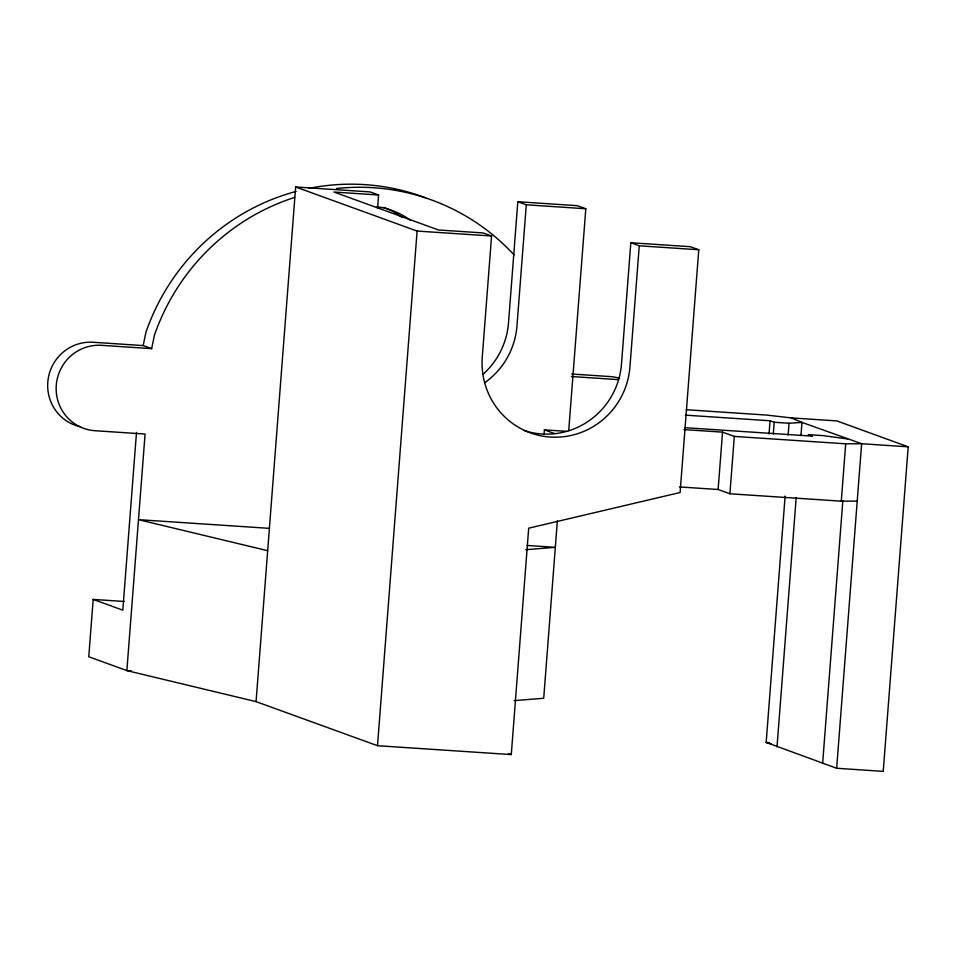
<?xml version="1.0" encoding="UTF-8"?>
<svg xmlns="http://www.w3.org/2000/svg" width="956" height="956" viewBox="0 0 956 956"><rect width="100%" height="100%" fill="white"/><g stroke="black" fill="none" stroke-linecap="round" stroke-linejoin="round"><path stroke-width="1.43" d="M124.149 601.467L93.174 599.412L88.765 656.772L126.873 670.598L256.065 701.632L377.5 745.704L511.281 754.583L528.692 528.178L680.098 492.507L698.776 249.755L690.34 246.696L630.829 242.74L621.508 363.842A75.381 73.887 -70.1 0 1 524.378 430.63M136.493 432.447L122.81 610.167L93.174 599.412M256.065 701.632L295.655 186.982L370.139 191.929L378.6 195L377.584 208.289M377.5 745.704L417.103 231.053L295.655 186.982M378.6 195L333.943 192.036L438.481 229.978L483.139 232.941L491.575 236.001L482.266 357.102A75.381 73.887 -70.1 0 0 550.333 437.047A75.381 73.887 -70.1 0 0 629.944 366.901L639.265 245.811L630.829 242.74M568.724 430.654L585.801 208.755L577.34 205.683L517.817 201.728L508.508 322.829A75.381 73.887 -70.1 0 1 482.792 374.465M517.817 201.728L526.29 204.799L516.969 325.9A75.381 73.887 -70.1 0 1 484.656 382.723M544.072 434.287L544.406 429.865L566.681 431.347M557.372 520.757L543.713 698.274L514.125 700.629M857.221 501.087L841.28 501.171L729.894 493.774L718.123 489.508L722.545 432.148L683.922 429.579M729.894 493.774L734.316 436.414L722.545 432.148M769.042 434L770.058 420.76L685.404 415.143M773.296 434.036L774.193 422.265L770.058 420.76M788.138 435.016L789.047 423.257L801.976 422.397L861.631 443.727L908.2 446.822L883.225 771.361L836.655 768.265L766.162 742.418L785.127 496.021M777.013 746.935L796.193 497.574M800.961 435.637L801.976 422.397L791.138 417.892L766.473 415.059L686.277 409.73M841.28 501.171L845.702 443.811L861.631 443.727L836.655 768.265M822.626 763.497L842.833 500.765M294.615 197.426A218.422 214.096 -70.1 0 0 154.442 335.174L151.646 348.653L143.173 345.582L145.981 332.102A218.422 214.096 -70.1 0 1 296.157 191.415M525.74 549.688L555.328 547.334L527.043 545.458M526.29 204.799L585.801 208.755M417.103 231.053L491.575 236.001M639.265 245.811L698.776 249.755M143.173 345.582L93.091 342.26A42.889 42.028 -70.1 0 0 48.206 378.672A42.889 42.028 -70.1 0 0 79.718 426.615M571.808 374.035L610.107 376.568A42.889 42.028 -70.1 0 1 619.572 378.325M151.646 348.653L101.563 345.331A42.889 42.028 -70.1 0 0 56.273 385.232A42.889 42.028 -70.1 0 0 94.991 430.714L145.073 434.036L126.873 670.598L131.331 670.897M571.437 376.521L618.568 379.651M791.138 417.892L836.835 420.915L908.2 446.822M774.193 422.265L789.047 423.257M684.711 427.667L812.433 436.139L808.298 434.645L823.14 435.625L847.59 438.959M734.316 436.414L845.702 443.811M679.513 486.939L718.123 489.508M269.496 528.357L138.489 519.67L267.68 550.704M766.162 742.418L769.114 742.621M766.282 742.465L771.408 743.852M544.406 429.865L554.396 433.498M508.484 753.567L511.281 754.583M336.548 188.511A218.422 214.096 -70.1 0 1 514.041 254.846M309.099 188.38A218.422 214.096 -70.1 0 1 425.348 197.725M383.87 207.452A75.177 73.696 -70.1 0 1 402.07 217.323M376.509 206.639A75.177 73.696 -70.1 0 1 410.542 220.406"/></g></svg>
